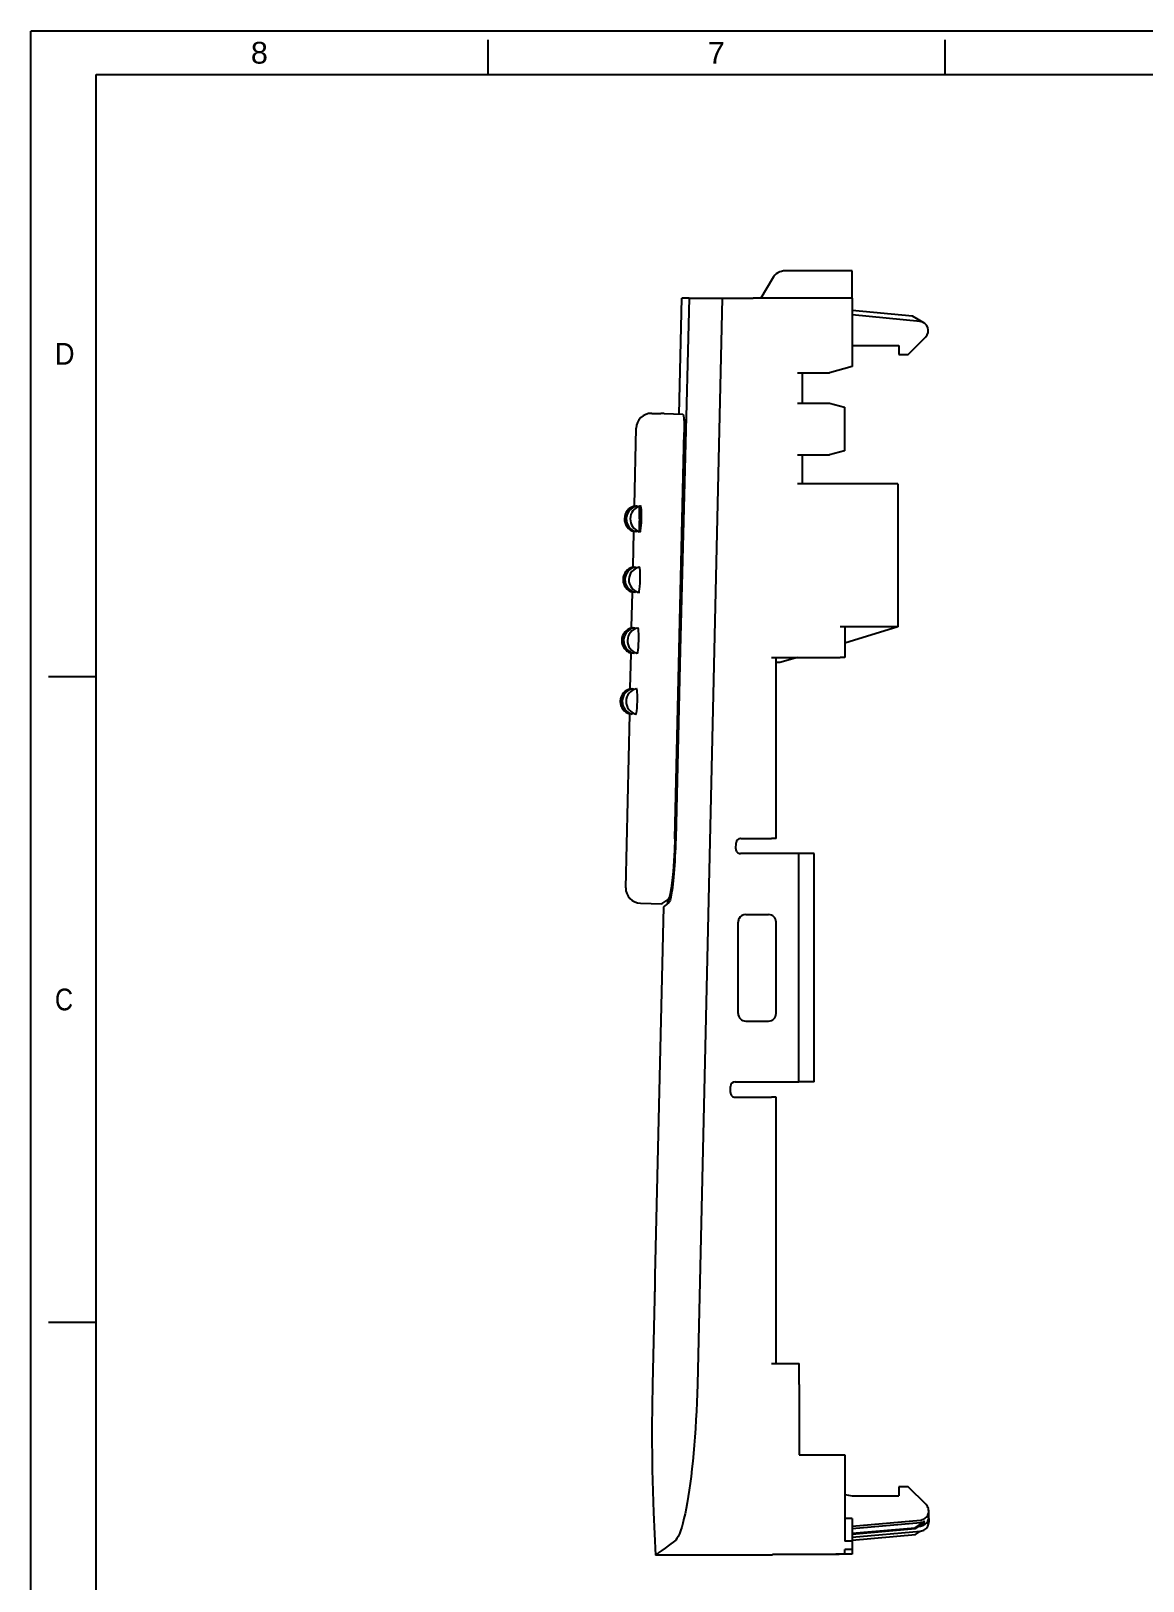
# Model space of a CAD drawing. Extents: x 0 to 841, y 0 to 594.
# Drawn here: x 0 to 255.8, y 237.5 to 594 of the extents above; entities that cross this region are included whole.
import ezdxf
from ezdxf.enums import TextEntityAlignment as Align

# ---------------------------------------------------------------- set-up
doc = ezdxf.new("R2010")
doc.units = 0
doc.header["$LTSCALE"] = 46.255
doc.layers.get('0').update_dxf_attribs({"linetype": 'CONTINUOUS'})

# ---------------------------------------------------------------- blocks, each defined once
blk = doc.blocks.new('*TEXT')
at = {"color": 0}
for s, p, p2 in [('8', (50.56, 586.5), (54.49, 586.5)), ('7', (155.69, 586.5), (159.61, 586.5)), ('D', (5.5, 517.25), (10.02, 517.25)), ('C', (5.5, 368.75), (9.67, 368.75))]:
    blk.add_text(s, height=5, dxfattribs=at).set_placement(p, p2, align=Align.FIT)

msp = doc.modelspace()

# ---------------------------------------------------------------- linework, layer by layer
at = {"color": 0}
for p, q in [((0, 594), (841, 594)), ((0, 0), (0, 594)), ((105.12, 584), (105.12, 592)), ((210.25, 584), (210.25, 592)), ((15, 584), (826, 584)), ((15, 10), (15, 584)), ((188.89, 538.84), (173.55, 538.84)), ((188.89, 532.54), (188.89, 538.84)), ((170.52, 537.09), (167.89, 532.54)), ((149.07, 505.91), (149.67, 532.54)), ((151.34, 532.54), (149.67, 532.54)), ((151.36, 532.54), (151.34, 532.54)), ((151.36, 532.54), (152.4, 532.54)), ((152.43, 532.54), (158.94, 532.54)), ((158.94, 532.54), (153.27, 282.68)), ((158.94, 532.54), (166.11, 532.54)), ((188.89, 532.54), (166.11, 532.54)), ((188.89, 532.54), (188.89, 518.54)), ((202.74, 528.41), (188.89, 529.74)), ((204.48, 527.19), (188.89, 528.69)), ((205.32, 526.91), (202.74, 528.41)), ((188.89, 521.69), (199.64, 521.69)), ((199.64, 521.69), (199.64, 519.59)), ((201.74, 519.59), (205.76, 523.61)), ((188.89, 518.54), (188.89, 516.8)), ((199.64, 519.59), (201.74, 519.59)), ((176.29, 515.39), (177.34, 515.39)), ((177.34, 515.39), (177.34, 508.39)), ((177.34, 515.39), (183.64, 515.39)), ((188.89, 516.8), (183.64, 515.39)), ((176.29, 508.39), (183.64, 508.39)), ((183.64, 508.39), (187.14, 507.45)), ((187.14, 507.45), (187.14, 497.43)), ((142.77, 506.05), (144.86, 506.01)), ((142.77, 506.05), (144.86, 506.01)), ((145.67, 505.99), (144.86, 506.01)), ((145.67, 505.99), (144.86, 506.01)), ((145.67, 505.99), (149.89, 505.89)), ((145.67, 505.99), (149.89, 505.89)), ((150.18, 504.54), (150.65, 504.54)), ((138.79, 484.86), (139.19, 502.63)), ((148.12, 408.24), (150.24, 501.68)), ((176.29, 496.49), (177.34, 496.49)), ((177.34, 496.49), (177.34, 489.84)), ((177.34, 496.49), (183.64, 496.49)), ((187.14, 497.43), (183.64, 496.49)), ((177.34, 489.84), (176.29, 489.84)), ((199.39, 489.84), (177.34, 489.84)), ((199.39, 489.84), (199.39, 456.94)), ((138.79, 484.75), (138.79, 484.86)), ((138.79, 484.73), (138.79, 484.75)), ((138.85, 484.75), (138.86, 484.58)), ((139.27, 484.38), (139.27, 484.48)), ((139.32, 484.74), (139.28, 484.74)), ((139.32, 484.74), (139.35, 484.44)), ((139.35, 484.44), (139.35, 484.43)), ((140.16, 484.72), (140, 484.72)), ((140.22, 484.72), (140.16, 484.72)), ((138.47, 470.86), (138.65, 478.77)), ((138.65, 478.87), (138.65, 478.9)), ((138.65, 478.77), (138.65, 478.87)), ((138.73, 479.04), (138.72, 478.87)), ((139.15, 479.22), (139.15, 479.13)), ((139.18, 478.86), (139.15, 478.86)), ((139.23, 479.16), (139.18, 478.86)), ((139.23, 479.17), (139.23, 479.16)), ((140.02, 478.84), (139.86, 478.85)), ((140.09, 478.84), (140.02, 478.84)), ((149.96, 477.18), (149.68, 477.19)), ((138.47, 470.76), (138.47, 470.86)), ((138.47, 470.66), (138.47, 470.76)), ((138.54, 470.68), (138.54, 470.55)), ((139.01, 470.68), (139.03, 470.44)), ((139.91, 470.67), (139.96, 470.42)), ((139.03, 470.44), (139.03, 470.33)), ((138.15, 456.86), (138.33, 464.77)), ((138.33, 464.88), (138.34, 464.97)), ((138.33, 464.77), (138.33, 464.88)), ((138.42, 465.08), (138.41, 464.95)), ((138.91, 465.16), (138.87, 464.93)), ((138.92, 465.27), (138.91, 465.16)), ((139.84, 465.14), (139.78, 464.9)), ((138.15, 456.76), (138.15, 456.86)), ((138.15, 456.67), (138.15, 456.76)), ((138.22, 456.69), (138.22, 456.56)), ((138.69, 456.69), (138.71, 456.45)), ((138.71, 456.45), (138.72, 456.34)), ((139.6, 456.67), (139.64, 456.43)), ((199.39, 456.94), (186.11, 456.94)), ((199.39, 456.94), (187.16, 453.23)), ((187.16, 456.94), (187.16, 449.94)), ((137.84, 442.87), (138.01, 450.78)), ((138.01, 450.78), (138.02, 450.88)), ((138.02, 450.88), (138.02, 450.97)), ((138.1, 451.08), (138.09, 450.95)), ((138.59, 451.17), (138.56, 450.93)), ((138.6, 451.28), (138.59, 451.17)), ((139.52, 451.15), (139.46, 450.9)), ((170.34, 449.94), (171.39, 449.94)), ((171.39, 408.29), (171.39, 449.94)), ((171.39, 449.94), (186.11, 449.94)), ((176.31, 449.94), (172.27, 448.72)), ((187.16, 449.94), (186.11, 449.94)), ((149.19, 445.69), (148.97, 445.7)), ((172.27, 448.72), (171.39, 448.72)), ((4, 445.5), (15, 445.5)), ((137.83, 442.76), (137.84, 442.87)), ((137.83, 442.67), (137.83, 442.76)), ((137.9, 442.69), (137.91, 442.56)), ((138.37, 442.69), (138.39, 442.45)), ((138.39, 442.45), (138.4, 442.34)), ((139.28, 442.67), (139.32, 442.43)), ((148.83, 435.9), (149.04, 445.04)), ((148.96, 445.04), (149.04, 445.04)), ((149.04, 445.04), (149.17, 445.04)), ((136.79, 396.96), (137.7, 436.78)), ((137.7, 436.88), (137.7, 436.98)), ((137.7, 436.78), (137.7, 436.88)), ((137.78, 437.08), (137.77, 436.95)), ((138.27, 437.17), (138.24, 436.93)), ((138.28, 437.28), (138.27, 437.17)), ((139.2, 437.15), (139.15, 436.91)), ((148.81, 435.24), (148.83, 435.9)), ((148.6, 425.79), (148.6, 426.06)), ((148.6, 425.79), (148.7, 425.79)), ((171.39, 408.29), (171.39, 411.09)), ((148.12, 408.2), (148.12, 408.24)), ((148.28, 408.24), (148.28, 408.2)), ((162.13, 405.87), (162.16, 407.27)), ((163.27, 408.29), (163.21, 408.29)), ((163.27, 408.29), (170.34, 408.29)), ((171.39, 408.29), (170.34, 408.29)), ((163.19, 404.79), (163.18, 404.79)), ((176.64, 404.79), (163.19, 404.79)), ((180.14, 404.79), (176.64, 404.79)), ((176.64, 352.29), (176.64, 404.79)), ((180.14, 352.29), (180.14, 404.79)), ((140.21, 393.38), (145.11, 393.27)), ((145.45, 392.54), (143.52, 307.67)), ((145.11, 393.27), (145.17, 393.31)), ((145.11, 393.27), (145.17, 393.27)), ((146.51, 393.39), (146.53, 394.26)), ((162.64, 380.64), (162.64, 389.04)), ((164.39, 390.79), (169.64, 390.79)), ((171.39, 368.04), (171.39, 389.04)), ((162.64, 368.04), (162.64, 380.64)), ((164.39, 366.29), (169.64, 366.29)), ((160.87, 349.87), (160.9, 351.27)), ((162, 352.29), (161.95, 352.29)), ((162, 352.29), (176.64, 352.29)), ((180.14, 352.29), (176.64, 352.29)), ((161.92, 348.79), (161.92, 348.79)), ((161.92, 348.79), (170.34, 348.79)), ((171.39, 348.79), (170.34, 348.79)), ((171.39, 287.54), (171.39, 348.79)), ((171.39, 287.54), (171.39, 348.79)), ((171.39, 287.54), (171.39, 348.79)), ((171.39, 287.54), (171.39, 348.79)), ((143.4, 302.42), (142.95, 282.68)), ((143.4, 302.43), (143.4, 302.42)), ((4, 297), (15, 297)), ((170.34, 287.54), (176.66, 287.54)), ((176.66, 282.68), (176.66, 287.54)), ((176.66, 282.68), (176.66, 266.54)), ((176.66, 266.54), (187.16, 266.54)), ((187.16, 266.54), (187.16, 246.65)), ((187.16, 257.36), (188.89, 257.09)), ((188.89, 257.09), (199.62, 257.09)), ((201.72, 259.19), (199.62, 259.19)), ((199.62, 259.19), (199.62, 257.09)), ((205.86, 255.06), (201.72, 259.19)), ((206.48, 252.2), (206.48, 253.58)), ((188.89, 251.87), (187.16, 251.87)), ((188.89, 251.87), (188.89, 246.65)), ((188.89, 250.13), (204.56, 251.49)), ((188.89, 249.55), (204.56, 250.92)), ((188.89, 248.5), (203.4, 249.76)), ((203.4, 249.76), (205.58, 251.29)), ((203.4, 249.54), (205.58, 251.07)), ((203.4, 249.54), (203.4, 249.76)), ((204.18, 250.08), (204.56, 250.12)), ((206.48, 252.19), (206.48, 252.2)), ((206.5, 251.87), (206.5, 251.07)), ((188.89, 246.65), (187.16, 246.65)), ((188.89, 248.28), (203.4, 249.54)), ((188.89, 247.61), (204.59, 248.98)), ((188.89, 246.9), (203.43, 248.17)), ((188.89, 246.65), (188.89, 244.74)), ((203.43, 248.17), (204.59, 248.98)), ((170.52, 243.44), (143.63, 243.44)), ((170.52, 243.44), (170.52, 243.63)), ((184.13, 243.63), (170.52, 243.63)), ((185.86, 243.63), (184.13, 243.63)), ((185.86, 243.65), (185.86, 243.63)), ((187.16, 243.67), (187.16, 244.74)), ((188.89, 244.74), (187.16, 244.74)), ((188.89, 244.74), (188.89, 243.67))]:
    msp.add_line(p, q, dxfattribs=at)
for points in [[(151.36, 532.54), (150.36, 493.13), (149.33, 451.57), (148.28, 408.24)], [(149.89, 505.89), (149.98, 505.78), (150.07, 505.47), (150.14, 504.96), (150.18, 504.55)], [(150.18, 504.55), (150.2, 504.31), (150.24, 503.51), (150.25, 502.61), (150.24, 501.68)], [(138.83, 484.75), (138.83, 484.75), (138.84, 484.86)], [(138.84, 484.86), (138.85, 484.75), (138.85, 484.75)], [(139.24, 484.73), (139.24, 484.74), (139.28, 484.85)], [(139.28, 484.85), (139.32, 484.74), (139.32, 484.74)], [(139.27, 484.48), (139.28, 484.71), (139.28, 484.74)], [(139.93, 481.79), (139.91, 480.96), (139.89, 480.2), (139.88, 479.56), (139.87, 479.11)], [(139.93, 481.79), (139.95, 482.61), (139.97, 483.37), (139.98, 484.01), (139.99, 484.46), (140, 484.7), (140, 484.72)], [(140.34, 481.78), (140.31, 480.99), (140.27, 480.24), (140.22, 479.62), (140.15, 479.14), (140.09, 478.84)], [(140.1, 484.72), (140.1, 484.73), (140.16, 484.83)], [(140.16, 484.83), (140.22, 484.72), (140.22, 484.72)], [(140.22, 484.72), (140.27, 484.42), (140.31, 483.94), (140.34, 483.31), (140.35, 482.57), (140.34, 481.78)], [(138.7, 478.77), (138.7, 478.87), (138.7, 478.88)], [(138.72, 478.87), (138.72, 478.87), (138.7, 478.77)], [(139.14, 478.76), (139.11, 478.86), (139.11, 478.88)], [(139.18, 478.86), (139.18, 478.86), (139.14, 478.76)], [(139.15, 479.13), (139.15, 478.89), (139.15, 478.86)], [(139.87, 479.11), (139.86, 478.88), (139.86, 478.85)], [(140.02, 478.74), (139.96, 478.84), (139.96, 478.84)], [(140.09, 478.84), (140.09, 478.84), (140.02, 478.74)], [(138.51, 470.68), (138.51, 470.76), (138.53, 470.86)], [(138.53, 470.86), (138.54, 470.76), (138.54, 470.68)], [(138.91, 470.66), (138.93, 470.75), (138.96, 470.85)], [(138.96, 470.85), (139, 470.75), (139.01, 470.68)], [(139.76, 470.62), (139.78, 470.73), (139.84, 470.83)], [(139.84, 470.83), (139.9, 470.73), (139.91, 470.67)], [(140.02, 467.78), (140, 466.99), (139.95, 466.24), (139.9, 465.62), (139.84, 465.14)], [(139.96, 470.42), (140, 469.94), (140.02, 469.32), (140.03, 468.57), (140.02, 467.78)], [(138.39, 464.77), (138.38, 464.87), (138.38, 464.96)], [(138.41, 464.95), (138.4, 464.87), (138.39, 464.77)], [(138.83, 464.76), (138.79, 464.86), (138.78, 464.96)], [(138.87, 464.93), (138.87, 464.86), (138.83, 464.76)], [(139.7, 464.74), (139.65, 464.85), (139.63, 464.95)], [(139.78, 464.9), (139.77, 464.84), (139.7, 464.74)], [(138.19, 456.68), (138.19, 456.76), (138.21, 456.86)], [(138.21, 456.86), (138.22, 456.76), (138.22, 456.69)], [(138.6, 456.66), (138.61, 456.75), (138.65, 456.85)], [(138.65, 456.85), (138.68, 456.75), (138.69, 456.69)], [(139.44, 456.63), (139.46, 456.73), (139.53, 456.83)], [(139.53, 456.83), (139.59, 456.73), (139.6, 456.67)], [(139.64, 456.43), (139.68, 455.95), (139.71, 455.32), (139.71, 454.58), (139.71, 453.78)], [(139.71, 453.78), (139.68, 452.99), (139.64, 452.25), (139.58, 451.62), (139.52, 451.15)], [(138.07, 450.77), (138.06, 450.88), (138.06, 450.96)], [(138.09, 450.95), (138.08, 450.88), (138.07, 450.77)], [(138.51, 450.77), (138.47, 450.87), (138.47, 450.96)], [(138.56, 450.93), (138.55, 450.87), (138.51, 450.77)], [(139.39, 450.75), (139.33, 450.85), (139.31, 450.95)], [(139.46, 450.9), (139.45, 450.85), (139.39, 450.75)], [(137.87, 442.68), (137.88, 442.77), (137.89, 442.87)], [(137.89, 442.87), (137.9, 442.76), (137.9, 442.69)], [(138.28, 442.66), (138.29, 442.76), (138.33, 442.86)], [(138.33, 442.86), (138.36, 442.75), (138.37, 442.69)], [(139.12, 442.63), (139.14, 442.74), (139.21, 442.84)], [(139.21, 442.84), (139.27, 442.73), (139.28, 442.67)], [(139.32, 442.43), (139.36, 441.95), (139.39, 441.32), (139.4, 440.58), (139.39, 439.79)], [(139.39, 439.79), (139.36, 439), (139.32, 438.25), (139.26, 437.63), (139.2, 437.15)], [(137.75, 436.78), (137.74, 436.88), (137.74, 436.96)], [(137.77, 436.95), (137.77, 436.88), (137.75, 436.78)], [(138.19, 436.77), (138.16, 436.87), (138.15, 436.96)], [(138.24, 436.93), (138.23, 436.87), (138.19, 436.77)], [(139.07, 436.75), (139.01, 436.85), (138.99, 436.96)], [(139.15, 436.91), (139.13, 436.85), (139.07, 436.75)], [(148.93, 435.12), (148.77, 435.28), (148.74, 435.36)], [(148.72, 426.16), (148.56, 426.02), (148.52, 425.94)], [(148.12, 408.2), (148.03, 405.59), (147.89, 403.05), (147.71, 400.71), (147.5, 398.62), (147.26, 396.88), (147.01, 395.55), (146.77, 394.66), (146.54, 394.26)], [(148.28, 408.2), (148.26, 407.19), (148.22, 406.14), (148.18, 405.1), (148.12, 404.08), (148.07, 403.07), (148, 402.1), (147.94, 401.15), (147.86, 400.24), (147.78, 399.38), (147.7, 398.56), (147.61, 397.78), (147.53, 397.07), (147.44, 396.41), (147.35, 395.81), (147.26, 395.28), (147.16, 394.81), (147.07, 394.41), (146.99, 394.09), (146.9, 393.84), (146.82, 393.66), (146.74, 393.57)], [(145.17, 393.31), (145.63, 393.63), (146.54, 394.26)], [(146.74, 393.57), (146.17, 393.12), (145.77, 392.8), (145.53, 392.61), (145.45, 392.54)], [(143.52, 307.65), (143.52, 307.6), (143.52, 307.52), (143.51, 307.41), (143.51, 307.26), (143.51, 307.09), (143.51, 306.9), (143.5, 306.68), (143.5, 306.44), (143.49, 306.18), (143.49, 305.91), (143.48, 305.63), (143.47, 305.34), (143.47, 305.04), (143.46, 304.75), (143.45, 304.46), (143.45, 304.18), (143.44, 303.9), (143.43, 303.64), (143.43, 303.4), (143.42, 303.19), (143.42, 302.99), (143.41, 302.82), (143.41, 302.68), (143.4, 302.56), (143.4, 302.48), (143.4, 302.43), (143.4, 302.43)], [(143.52, 307.67), (143.52, 307.65), (143.52, 307.65)], [(142.95, 282.68), (142.83, 272.87), (142.9, 263.05), (143.17, 253.24), (143.63, 243.44)], [(153.27, 282.68), (153.21, 280.63), (153.13, 278.59), (153.04, 276.56), (152.93, 274.55), (152.81, 272.57), (152.68, 270.62), (152.53, 268.71), (152.37, 266.84), (152.2, 265.03), (152.02, 263.27), (151.82, 261.57), (151.62, 259.94), (151.4, 258.38), (151.18, 256.9), (150.94, 255.5), (150.7, 254.18), (150.45, 252.96), (150.19, 251.84), (149.93, 250.81), (149.67, 249.89), (149.4, 249.07), (149.13, 248.36), (148.85, 247.76), (148.58, 247.27), (148.3, 246.9), (148.03, 246.65)], [(204.56, 251.49), (204.82, 251.53), (205.08, 251.61), (205.32, 251.71), (205.55, 251.84), (205.76, 252), (205.95, 252.19), (206.11, 252.4), (206.25, 252.62), (206.35, 252.86), (206.43, 253.12), (206.47, 253.38), (206.48, 253.58)], [(206.48, 253.58), (206.48, 253.64), (206.45, 253.9), (206.4, 254.16), (206.31, 254.41), (206.19, 254.64), (206.04, 254.86), (205.86, 255.06)], [(204.56, 250.12), (204.82, 250.16), (205.08, 250.23), (205.32, 250.33), (205.55, 250.47), (205.76, 250.63), (205.95, 250.81), (206.11, 251.02), (206.25, 251.25), (206.35, 251.49), (206.43, 251.74), (206.47, 252), (206.48, 252.2)], [(204.56, 250.92), (204.78, 250.95), (204.99, 251), (205.2, 251.07), (205.4, 251.17), (205.58, 251.29)], [(204.59, 248.98), (204.85, 249.02), (205.1, 249.09), (205.35, 249.2), (205.58, 249.33), (205.79, 249.49), (205.97, 249.68), (206.14, 249.89), (206.27, 250.11), (206.38, 250.35), (206.45, 250.61), (206.5, 250.87), (206.5, 251.07)], [(206.5, 251.07), (206.5, 251.13), (206.48, 251.4), (206.42, 251.65), (206.41, 251.69)], [(206.5, 251.87), (206.5, 251.93), (206.48, 252.19)], [(148.03, 246.65), (146.86, 245.8), (145.87, 245.08), (145.06, 244.49), (144.44, 244.03), (143.99, 243.7), (143.72, 243.51), (143.63, 243.44)], [(187.16, 243.67), (186.15, 243.65), (185.14, 243.64), (184.13, 243.63)], [(187.16, 243.64), (186.87, 243.64), (185.86, 243.63)], [(188.89, 243.67), (187.88, 243.65), (187.16, 243.64)]]:
    msp.add_lwpolyline(points, dxfattribs=at)
for centre, radius, start, end in [((173.55, 535.34), 3.5, 90, 150), ((204.27, 525.1), 2.1, 315, 444.5), ((142.69, 502.55), 3.5, 88.7, 178.7), ((139.54, 481.79), 3.04, 103.2339, 178.7), ((139.54, 481.79), 3.04, 178.7, 254.1661), ((139.97, 481.78), 3.04, 103.2339, 178.7), ((139.97, 481.78), 3.04, 178.7, 254.1661), ((140.94, 481.76), 3.11, 107.6246, 178.7), ((140.94, 481.76), 3.11, 178.7, 249.7754), ((139.16, 467.8), 2.98, 102.1196, 178.7), ((139.16, 467.8), 2.98, 103.5531, 178.7), ((139.59, 467.79), 2.98, 101.4364, 178.7), ((140.49, 467.77), 2.98, 101.6778, 178.7), ((139.16, 467.8), 2.98, 178.7, 194.9405), ((139.16, 467.8), 2.98, 178.7, 255.2803), ((139.16, 467.8), 2.98, 194.9405, 211.181), ((139.59, 467.79), 2.98, 178.7, 255.9636), ((140.49, 467.77), 2.98, 178.7, 255.7221), ((139.16, 467.8), 2.98, 211.181, 227.4216), ((139.16, 467.8), 2.98, 227.4216, 243.6621), ((138.84, 453.8), 2.98, 102.1196, 178.7), ((139.28, 453.79), 2.98, 101.4364, 178.7), ((140.17, 453.77), 2.98, 101.6778, 178.7), ((138.84, 453.8), 2.98, 178.7, 194.9405), ((138.84, 453.8), 2.98, 178.7, 255.2803), ((138.84, 453.8), 2.98, 194.9405, 211.181), ((139.28, 453.79), 2.98, 178.7, 255.9636), ((140.17, 453.77), 2.98, 178.7, 255.7221), ((138.84, 453.8), 2.98, 227.4216, 243.6621), ((138.52, 439.81), 2.98, 102.1196, 178.7), ((138.96, 439.8), 2.98, 101.4364, 178.7), ((139.85, 439.78), 2.98, 101.6778, 178.7), ((138.52, 439.81), 2.98, 178.7, 194.9405), ((138.52, 439.81), 2.98, 178.7, 255.2803), ((138.52, 439.81), 2.98, 194.9405, 211.181), ((138.96, 439.8), 2.98, 178.7, 255.9636), ((139.85, 439.78), 2.98, 178.7, 255.7221), ((138.52, 439.81), 2.98, 211.181, 227.4216), ((138.52, 439.81), 2.98, 227.4216, 243.6621), ((163.21, 407.24), 1.05, 90, 178.7098), ((163.18, 405.84), 1.05, 178.7097, 270), ((140.29, 396.88), 3.5, 178.7, 268.7), ((164.39, 389.04), 1.75, 151.64, 180), ((164.39, 389.04), 1.75, 90, 151.64), ((169.64, 389.04), 1.75, 0, 90), ((164.39, 368.04), 1.75, 180, 270), ((169.64, 368.04), 1.75, 270, 360), ((161.92, 349.84), 1.05, 178.7022, 270), ((161.95, 351.24), 1.05, 90, 178.7024)]:
    msp.add_arc(centre, radius, start, end, dxfattribs=at)

# ---------------------------------------------------------------- block references
msp.add_blockref('*TEXT', (0, 0), dxfattribs=at)
msp.add_blockref('*TEXT', (0, 0), dxfattribs=at)
msp.add_blockref('*TEXT', (0, 0), dxfattribs=at)
msp.add_blockref('*TEXT', (0, 0), dxfattribs=at)
msp.add_blockref('*TEXT', (0, 0), dxfattribs=at)
msp.add_blockref('*TEXT', (0, 0), dxfattribs=at)
msp.add_blockref('*TEXT', (0, 0), dxfattribs=at)
msp.add_blockref('*TEXT', (0, 0), dxfattribs=at)
msp.add_blockref('*TEXT', (0, 0), dxfattribs=at)
msp.add_blockref('*TEXT', (0, 0), dxfattribs=at)
msp.add_blockref('*TEXT', (0, 0), dxfattribs=at)
msp.add_blockref('*TEXT', (0, 0), dxfattribs=at)
msp.add_blockref('*TEXT', (0, 0), dxfattribs=at)
msp.add_blockref('*TEXT', (0, 0), dxfattribs=at)
msp.add_blockref('*TEXT', (0, 0), dxfattribs=at)
msp.add_blockref('*TEXT', (0, 0), dxfattribs=at)
msp.add_blockref('*TEXT', (0, 0), dxfattribs=at)
msp.add_blockref('*TEXT', (0, 0), dxfattribs=at)
msp.add_blockref('*TEXT', (0, 0), dxfattribs=at)
msp.add_blockref('*TEXT', (0, 0), dxfattribs=at)
msp.add_blockref('*TEXT', (0, 0), dxfattribs=at)
msp.add_blockref('*TEXT', (0, 0), dxfattribs=at)
msp.add_blockref('*TEXT', (0, 0), dxfattribs=at)
msp.add_blockref('*TEXT', (0, 0), dxfattribs=at)
msp.add_blockref('*TEXT', (0, 0), dxfattribs=at)
msp.add_blockref('*TEXT', (0, 0), dxfattribs=at)
msp.add_blockref('*TEXT', (0, 0), dxfattribs=at)
msp.add_blockref('*TEXT', (0, 0), dxfattribs=at)
msp.add_blockref('*TEXT', (0, 0), dxfattribs=at)
msp.add_blockref('*TEXT', (0, 0), dxfattribs=at)
msp.add_blockref('*TEXT', (0, 0), dxfattribs=at)
msp.add_blockref('*TEXT', (0, 0), dxfattribs=at)
msp.add_blockref('*TEXT', (0, 0), dxfattribs=at)
msp.add_blockref('*TEXT', (0, 0), dxfattribs=at)
msp.add_blockref('*TEXT', (0, 0), dxfattribs=at)
msp.add_blockref('*TEXT', (0, 0), dxfattribs=at)
msp.add_blockref('*TEXT', (0, 0), dxfattribs=at)
msp.add_blockref('*TEXT', (0, 0), dxfattribs=at)
msp.add_blockref('*TEXT', (0, 0), dxfattribs=at)
msp.add_blockref('*TEXT', (0, 0), dxfattribs=at)
msp.add_blockref('*TEXT', (0, 0), dxfattribs=at)
msp.add_blockref('*TEXT', (0, 0), dxfattribs=at)
msp.add_blockref('*TEXT', (0, 0), dxfattribs=at)
msp.add_blockref('*TEXT', (0, 0), dxfattribs=at)
msp.add_blockref('*TEXT', (0, 0), dxfattribs=at)
msp.add_blockref('*TEXT', (0, 0), dxfattribs=at)
msp.add_blockref('*TEXT', (0, 0), dxfattribs=at)
msp.add_blockref('*TEXT', (0, 0), dxfattribs=at)
msp.add_blockref('*TEXT', (0, 0), dxfattribs=at)
msp.add_blockref('*TEXT', (0, 0), dxfattribs=at)
msp.add_blockref('*TEXT', (0, 0), dxfattribs=at)
msp.add_blockref('*TEXT', (0, 0), dxfattribs=at)
msp.add_blockref('*TEXT', (0, 0), dxfattribs=at)
msp.add_blockref('*TEXT', (0, 0), dxfattribs=at)
msp.add_blockref('*TEXT', (0, 0), dxfattribs=at)
msp.add_blockref('*TEXT', (0, 0), dxfattribs=at)
msp.add_blockref('*TEXT', (0, 0), dxfattribs=at)
msp.add_blockref('*TEXT', (0, 0), dxfattribs=at)
msp.add_blockref('*TEXT', (0, 0), dxfattribs=at)
msp.add_blockref('*TEXT', (0, 0), dxfattribs=at)
msp.add_blockref('*TEXT', (0, 0), dxfattribs=at)
msp.add_blockref('*TEXT', (0, 0), dxfattribs=at)
msp.add_blockref('*TEXT', (0, 0), dxfattribs=at)
msp.add_blockref('*TEXT', (0, 0), dxfattribs=at)

doc.saveas('drawing.dxf')
